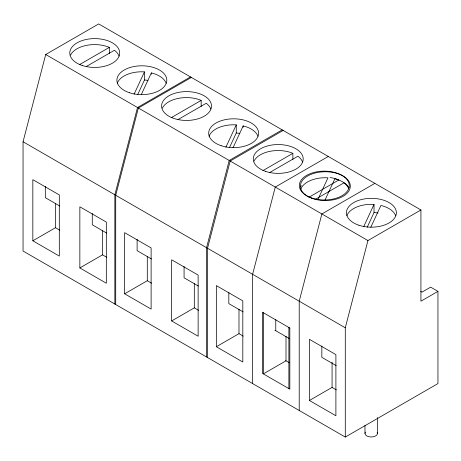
<?xml version="1.0" encoding="UTF-8"?>
<svg xmlns="http://www.w3.org/2000/svg" width="461" height="461" viewBox="0 0 461 461"><rect width="100%" height="100%" fill="white"/><g stroke="black" fill="none" stroke-linecap="round" stroke-linejoin="round"><path stroke-width="0.69" d="M437.95 291.369L437.95 383.569L345.283 437.074L23.05 251.032L23.05 141.763L45.708 54.519L98.694 23.926L420.928 209.968L420.928 301.194L437.95 291.369L430.643 287.145L421.959 292.153L420.726 291.438M345.283 437.074L345.283 327.8L367.941 240.561L420.928 209.968M134.059 94.28L144.454 71.876A24.963 14.412 0 0 0 117.273 83.251M137.626 94.73L144.454 80.007L144.454 71.876M141.227 94.724L151.352 72.907A24.963 14.412 0 0 1 166.139 83.251M225.867 147.284L236.263 124.879A24.963 14.412 0 0 0 209.081 136.254M229.428 147.733L236.263 133.01L236.263 124.879M233.03 147.727L243.154 125.911A24.963 14.412 0 0 1 257.941 136.254M317.854 199.584L327.955 177.819A24.963 14.412 0 0 0 300.774 189.194M325.022 200.022L334.847 178.851A24.963 14.412 0 0 1 348.994 187.771M363.625 226.818L374.027 204.419A24.963 14.412 0 0 0 346.845 215.788M367.192 227.267L374.027 212.55L374.027 204.419M370.794 227.261L380.919 205.45A24.963 14.412 0 0 1 395.705 215.788M79.459 64.655L109.366 47.385L109.366 53.482M86.213 66.568L114.449 50.266A24.963 14.412 0 0 1 119.036 56.075M190.497 76.929L137.511 107.522L114.852 194.767L114.852 304.035M191.361 77.431L138.369 108.018L115.717 195.262L115.717 304.531M171.262 117.653L201.169 100.389L201.169 106.485M178.021 119.566L206.251 103.27A24.963 14.412 0 0 1 210.844 109.073M32.835 240.792L59.313 256.08L59.313 194.934L32.835 179.652L32.835 240.792L55.487 227.717L59.797 230.206M282.19 129.869L229.203 160.463L206.551 247.707L206.551 356.975M283.163 130.428L230.177 161.022L207.519 248.266L207.519 357.534M79.851 267.939L106.324 283.221L106.324 222.081L79.851 206.793L79.851 267.939L102.503 254.858L106.814 257.347M262.96 170.593L292.868 153.329L292.868 159.425M269.714 172.506L297.944 156.21A24.963 14.412 0 0 1 302.537 162.013M328.261 156.469L275.275 187.062L252.616 274.301L252.616 383.569M124.643 293.795L151.116 309.083L151.116 247.937L124.643 232.655L124.643 293.795L147.295 280.72L151.606 283.21M309.026 197.193L338.933 179.923A24.963 14.412 0 0 0 330.018 177.531M315.168 199.457L344.015 182.804A24.963 14.412 0 0 1 348.608 188.612M374.856 183.369L321.87 213.962L299.218 301.206L299.218 410.474M171.653 320.942L198.132 336.225L198.132 275.084L171.653 259.797L171.653 320.942L194.306 307.862L198.616 310.351M216.336 346.735L242.814 362.023L242.814 300.877L216.336 285.595L216.336 346.735L238.988 333.66L243.299 336.15M309.417 400.476L335.896 415.764L335.896 354.618L309.417 339.331L309.417 400.476L332.07 387.401L336.38 389.885M45.708 54.519L367.941 240.561M23.05 141.763L345.283 327.8M59.659 205.958L45.316 197.677L45.316 186.342M106.612 233.064L92.269 224.784L92.269 213.455M151.462 258.961L137.119 250.68L137.119 239.345M198.414 286.068L184.072 277.787L184.072 266.458M243.16 311.901L228.817 303.62L228.817 292.286M274.883 330.22L289.485 338.651M336.178 365.608L321.836 357.327L321.836 345.992M285.67 360.611L289.37 362.744M377.455 417.551L377.455 433.392M364.974 425.474L364.974 433.392M332.07 362.225L332.07 387.401M288.88 327.477L288.88 388.617M286.004 336.346L286.004 360.802L263.352 373.883L263.352 312.737M275.77 319.392L275.77 330.727M243.154 125.911L243.154 127.265M238.988 309.198L238.988 333.66M194.306 283.406L194.306 307.862M151.352 72.907L151.352 74.261M147.295 256.264L147.295 280.72M102.503 230.402L102.503 254.858M55.487 203.261L55.487 227.717M70.545 55.153A24.963 14.412 0 0 1 109.366 47.385M144.454 80.007A24.963 14.412 0 0 1 147.998 80.387M162.347 108.156A24.963 14.412 0 0 1 201.169 100.389M236.263 133.01A24.963 14.412 0 0 1 239.801 133.39M254.046 161.096A24.963 14.412 0 0 1 292.868 153.329M377.207 432.378A6.241 3.602 0 0 1 370.996 436.993A6.241 3.602 0 0 1 365.371 432.136M300.814 186.457A24.963 14.412 0 0 1 301.373 185.668M374.027 212.55A24.963 14.412 0 0 1 377.997 212.994M289.825 328.025L262.407 312.189L262.407 373.335L289.825 389.165L289.825 328.025M82.254 65.497A24.963 14.412 0 0 0 119.699 53.021A24.963 14.412 0 0 0 82.254 40.539A24.963 14.412 0 0 0 82.254 65.497M129.362 92.696A24.963 14.412 0 0 0 166.807 80.214A24.963 14.412 0 0 0 129.362 67.738A24.963 14.412 0 0 0 129.362 92.696M171.895 117.693A24.963 14.412 0 0 0 211.369 107.511A24.963 14.412 0 0 0 176.356 92.863A24.963 14.412 0 0 0 171.895 117.693M221.165 145.699A24.963 14.412 0 0 0 258.609 133.217A24.963 14.412 0 0 0 221.165 120.736A24.963 14.412 0 0 0 221.165 145.699M265.755 171.44A24.963 14.412 0 0 0 303.194 158.959A24.963 14.412 0 0 0 265.755 146.483A24.963 14.412 0 0 0 265.755 171.44M312.863 198.639A24.963 14.412 0 0 0 350.308 186.158A24.963 14.412 0 0 0 312.863 173.676A24.963 14.412 0 0 0 312.863 198.639M311.82 198.04A24.963 14.412 0 0 0 349.265 185.558A24.963 14.412 0 0 0 311.82 173.077A24.963 14.412 0 0 0 311.82 198.04M358.929 225.239A24.963 14.412 0 0 0 396.374 212.757A24.963 14.412 0 0 0 358.929 200.276A24.963 14.412 0 0 0 358.929 225.239"/></g></svg>
